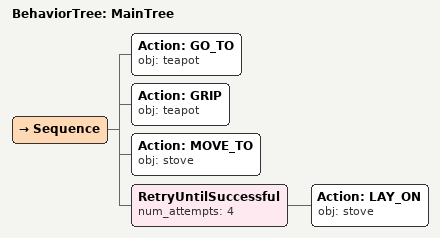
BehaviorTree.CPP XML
<root main_tree_to_execute="MainTree">
  <BehaviorTree ID="MainTree">
    <Sequence>
      <!-- Go to teapot -->
      <Action ID="GO_TO" obj="teapot" />
      <!-- Grip teapot -->
      <Action ID="GRIP" obj="teapot" />
      <!-- Move to stove -->
      <Action ID="MOVE_TO" obj="stove" />
      <!-- Retry PLACE_ON_TOP stove up to 4 attempts -->
      <RetryUntilSuccessful num_attempts="4">
        <!-- Place on stove -->
        <Action ID="LAY_ON" obj="stove" />
      </RetryUntilSuccessful>
    </Sequence>
  </BehaviorTree>
</root>
